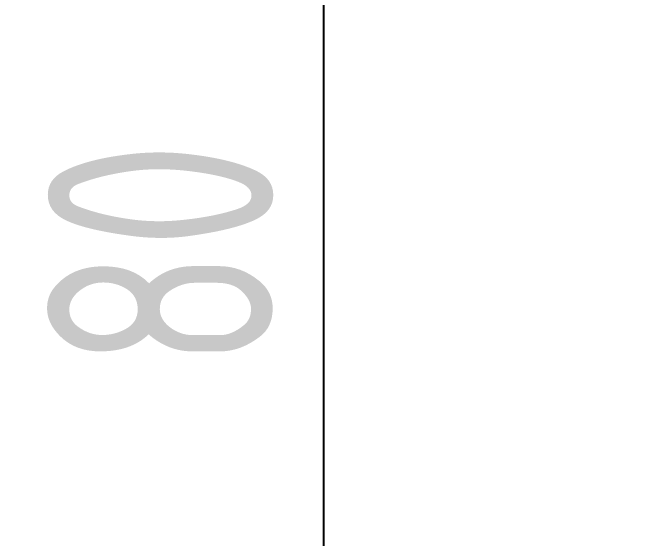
# Model space of a CAD drawing. Header units: millimetres. Extents: x -477324 to 554022, y -132142 to 283081.
# Drawn here: x -471103 to -470349, y 49360 to 49990 of the extents above; entities that cross this region are included whole.
import ezdxf

# ---------------------------------------------------------------- set-up
doc = ezdxf.new("R2010")
doc.units = ezdxf.units.MM
doc.layers.add('АР_Керамогранит', color=7, linetype='Continuous')
doc.styles.add('ISOCPEUR', font='isocpeur.ttf', dxfattribs={"width": 0.7})
doc.dimstyles.new('R_100', dxfattribs={"dimtxt": 270, "dimasz": 120, "dimexe": 100, "dimexo": 0, "dimgap": 60, "dimtad": 1, "dimdec": 0, "dimrnd": 5, "dimzin": 0, "dimdsep": 46, "dimtxsty": 'ISOCPEUR', "dimblk": 'ARCHTICK', "dimcen": 0, "dimdle": 100, "dimclrd": 256, "dimclre": 256, "dimclrt": 256, "dimadec": 0, "dimazin": 0, "dimtfac": 2, "dimtdec": 0, "dimtofl": 0, "dimtmove": 1, "dimatfit": 3, "dimfxl": 1, "dimtvp": 3, "dimtolj": 1, "dimtzin": 0, "dimarcsym": 0})

# ---------------------------------------------------------------- blocks, each defined once
blk = doc.blocks.new('_ArchTick')
at = {"color": 0, "linetype": 'ByBlock', "const_width": 0.15}
blk.add_lwpolyline([(-0.5, -0.5), (0.5, 0.5)], dxfattribs=at)
blk = doc.blocks.new('*D76')
at = {"layer": 'АР_Керамогранит', "lineweight": -2, "transparency": 16777216}
for p, q in [((-470730.65, 50252.36), (-470730.65, 49146.72)), ((-470326.71, 50152.36), (-470830.65, 50152.36)), ((-470326.71, 49246.72), (-470830.65, 49246.72))]:
    blk.add_line(p, q, dxfattribs=at)
at = {"layer": 'АР_Керамогранит', "lineweight": -2, "transparency": 16777216, "xscale": 120, "yscale": 120, "zscale": 120}
for p, rotation in [((-470730.65, 50152.36), 90), ((-470730.65, 49246.72), 270)]:
    blk.add_blockref('_ArchTick', p, dxfattribs=dict(at, rotation=rotation))
at = {"layer": 'АР_Керамогранит', "lineweight": 15, "transparency": 16777216, "insert": (-470925.65, 49699.54), "char_height": 270, "attachment_point": 5, "rotation": 90, "style": 'ISOCPEUR'}
blk.add_mtext('\\A1;80', dxfattribs=at)

msp = doc.modelspace()

# ---------------------------------------------------------------- dimensions: what is measured, and where the dimension line sits
at = {"layer": 'АР_Керамогранит', "color": 18, "lineweight": 15, "true_color": 0x000000}
dim = msp.add_linear_dim(base=(-470730.65, 49246.72), p1=(-470326.71, 50152.36), p2=(-470326.71, 49246.72), angle=90, text='80', dimstyle='R_100', override={"dimpost": '\\X'}, dxfattribs=at)
dim.commit()
dim.dimension.update_dxf_attribs({"geometry": '*D76', "text_midpoint": (-470925.65, 49699.54)})

doc.saveas('drawing.dxf')
